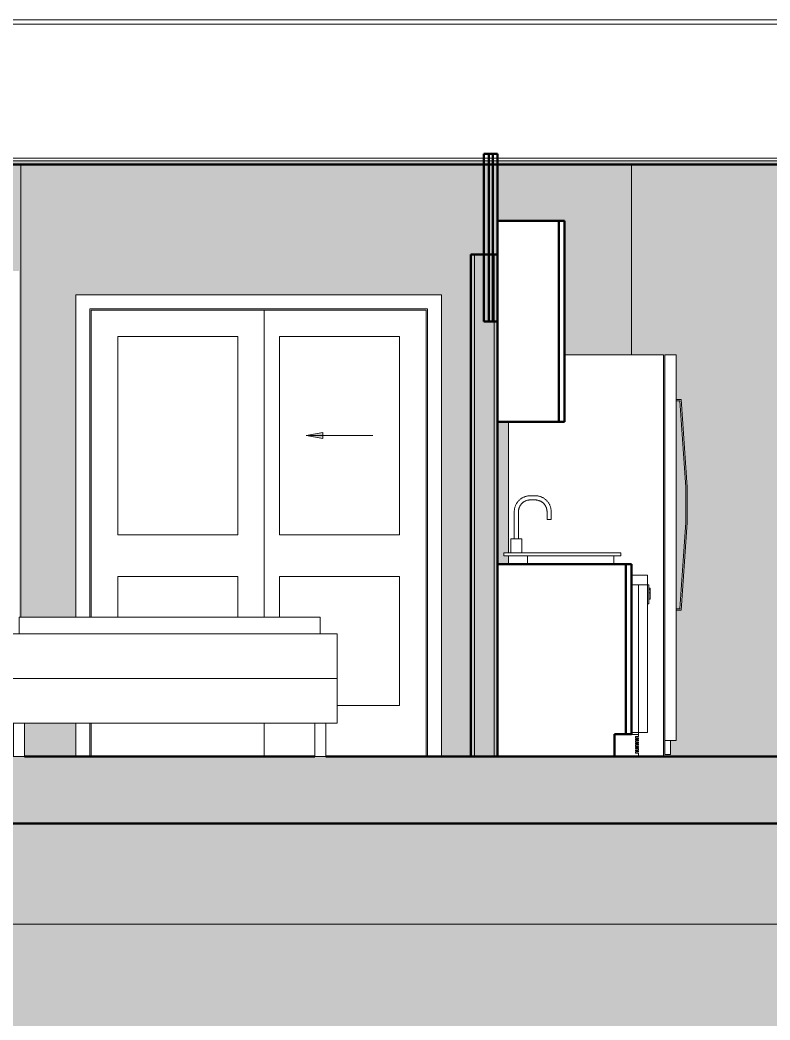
# Model space of a CAD drawing. Header units: inches. Extents: x 9584 to 15274, y -226 to 527.
# Drawn here: x 10564.8 to 10699.2, y -47.2 to 132 of the extents above; entities that cross this region are included whole.
import ezdxf

# ---------------------------------------------------------------- set-up
doc = ezdxf.new("R2010")
doc.units = ezdxf.units.IN
doc.header["$MEASUREMENT"] = 0
doc.linetypes.add('Aligning Line 1_8_', pattern=[0.25, 0.125, -0.125])
doc.linetypes.add('Grid Line 1_2_', pattern=[0.875, 0.5, -0.125, 0.125, -0.125])
for name, color, linetype, lineweight in [('0-1', 7, 'Continuous', 5), ('0-2', 7, 'Continuous', 9), ('A-AREA-PATT-2', 254, 'Continuous', 9), ('A-DETL-GENF-1', 92, 'Continuous', 13), ('A-DETL-GENF-2', 7, 'Continuous', 9), ('A-DOOR-1', 7, 'Continuous', 9), ('A-DOOR-FRAM-1', 7, 'Continuous', 9), ('A-FLOR-1', 192, 'Continuous', 50), ('A-FLOR-LEVL-1', 51, 'Grid Line 1_2_', 9), ('A-FLOR-MCUT', 51, 'Continuous', 13), ('A-FLOR-PATT-1', 8, 'Continuous', 9), ('A-WALL-1', 250, 'Continuous', 13), ('A-WALL-2', 10, 'Continuous', 50), ('G-ANNO-SYMB', 111, 'Aligning Line 1_8_', 9), ('G-ANNO-SYMB-1', 147, 'Aligning Line 1_8_', 9), ('I-FURN-1', 7, 'Continuous', 9), ('P-SANR-FIXT-1', 7, 'Continuous', 9), ('Q-CASE-1', 10, 'Continuous', 50), ('Q-SPCQ-1', 7, 'Continuous', 9)]:
    doc.layers.add(name, color=color, linetype=linetype, lineweight=lineweight)
doc.layers.add('A-AREA-PATT-1', color=7, linetype='Continuous', lineweight=9, transparency=1)

# ---------------------------------------------------------------- blocks, each defined once
blk = doc.blocks.new('CTR - 2nd Phase_rvt-1-BUILDING SECTION - EAST_WEST - LOOKING NORTH')
at = {"layer": 'A-FLOR-LEVL-1'}
for p, q in [((9583.58, 132), (12532.58, 132)), ((9583.58, 0), (12532.58, 0)), ((9583.58, -30), (12532.58, -30))]:
    blk.add_line(p, q, dxfattribs=at)
blk = doc.blocks.new('FOLDING_SLIDING CLOSET - 60_ x 80_-1494136-BUILDING SECTION - EAST_WEST - LOOKING NORTH')
at = {"layer": 'A-DETL-GENF-1'}
blk.add_hatch(color=256, dxfattribs=at).paths.add_polyline_path([(10619.12, 57), (10619.12, 58.06), (10616.1, 57.53)], flags=0)
at = {"layer": 'A-DETL-GENF-2'}
for p, q in [((10619.12, 58.06), (10616.1, 57.53)), ((10628.1, 57.53), (10616.1, 57.53)), ((10616.1, 57.53), (10619.12, 57)), ((10619.12, 57), (10619.12, 58.06))]:
    blk.add_line(p, q, dxfattribs=at)
at = {"layer": 'A-DOOR-1'}
for p, q in [((10640.35, 82.75), (10574.85, 82.75)), ((10574.85, 82.75), (10574.85, 24.99)), ((10640.35, 0), (10640.35, 82.75)), ((10577.35, 25), (10577.35, 80.25)), ((10577.35, 80.25), (10637.85, 80.25)), ((10577.6, 80), (10577.6, 25)), ((10608.6, 80), (10577.6, 80)), ((10608.6, 25), (10608.6, 80)), ((10637.85, 0), (10637.85, 80.25)), ((10582.35, 75.31), (10603.85, 75.31)), ((10582.35, 39.75), (10582.35, 75.31)), ((10603.85, 75.31), (10603.85, 39.75)), ((10611.35, 75.31), (10632.85, 75.31)), ((10611.35, 39.75), (10611.35, 75.31)), ((10632.85, 75.31), (10632.85, 39.75)), ((10603.85, 39.75), (10582.35, 39.75)), ((10632.85, 39.75), (10611.35, 39.75)), ((10582.35, 32.25), (10603.85, 32.25)), ((10582.35, 25), (10582.35, 32.25)), ((10603.85, 32.25), (10603.85, 25)), ((10611.35, 32.25), (10632.85, 32.25)), ((10611.35, 25), (10611.35, 32.25)), ((10632.85, 32.25), (10632.85, 9.13)), ((10632.85, 9.13), (10621.66, 9.13)), ((10574.85, 6), (10574.85, 0)), ((10577.35, 0), (10577.35, 6)), ((10577.6, 6), (10577.6, 0)), ((10608.6, 0), (10608.6, 6))]:
    blk.add_line(p, q, dxfattribs=at)
at = {"layer": 'A-DOOR-FRAM-1'}
for p, q in [((10577.6, 25), (10577.6, 80)), ((10577.6, 80), (10637.6, 80)), ((10637.6, 0), (10637.6, 80)), ((10577.6, 0), (10577.6, 6))]:
    blk.add_line(p, q, dxfattribs=at)
blk = doc.blocks.new('Refrigerator_-_Side-by-Side_6047 - 36_ X 30_-345559-BUILDING SECTION - EAST_WEST - LOOKING NORTH')
at = {"layer": 'Q-SPCQ-1'}
for p, q in [((10680.16, 72), (10662.41, 72)), ((10680.16, 0), (10680.16, 72)), ((10680.41, 2.87), (10680.41, 72)), ((10680.41, 72), (10682.41, 72)), ((10682.41, 72), (10682.41, 2.87)), ((10683.32, 64), (10682.41, 64)), ((10682.41, 63.75), (10683.08, 63.75)), ((10683.08, 63.75), (10684.16, 48.28)), ((10684.41, 48.29), (10683.32, 64)), ((10652.41, 60), (10652.41, 36.5)), ((10684.16, 48.28), (10684.16, 41.95)), ((10684.41, 41.94), (10684.41, 48.29)), ((10684.16, 41.95), (10683.08, 26.48)), ((10683.32, 26.23), (10684.41, 41.94)), ((10652.41, 36), (10652.41, 34.5)), ((10683.08, 26.48), (10682.41, 26.48)), ((10682.41, 26.23), (10683.32, 26.23)), ((10681.41, 2.87), (10680.41, 2.87)), ((10680.41, 2.87), (10680.41, 0.37)), ((10680.41, 2.87), (10682.41, 2.87)), ((10681.41, 0.37), (10681.41, 2.87)), ((10680.41, 0.37), (10681.41, 0.37))]:
    blk.add_line(p, q, dxfattribs=at)
blk = doc.blocks.new('OD_CW_Base Cabinet - OD_CW_Base Cabinet-1952712-BUILDING SECTION - EAST_WEST - LOOKING NORTH')
at = {"layer": 'Q-CASE-1'}
for p, q in [((10673.41, 34.5), (10650.41, 34.5)), ((10650.41, 34.5), (10650.41, 0)), ((10674.41, 34.5), (10673.41, 34.5)), ((10673.41, 34.5), (10673.41, 4)), ((10673.41, 4), (10673.41, 34.5)), ((10674.41, 4), (10674.41, 34.5)), ((10671.41, 0), (10671.41, 4)), ((10671.41, 4), (10673.41, 4)), ((10673.41, 4), (10674.41, 4)), ((10650.41, 0), (10671.41, 0))]:
    blk.add_line(p, q, dxfattribs=at)
blk = doc.blocks.new('Sink Kitchen-Single - 30_ x 21_-1372827-BUILDING SECTION - EAST_WEST - LOOKING NORTH')
at = {"layer": 'P-SANR-FIXT-1'}
for p, q in [((10657.16, 46.75), (10656.29, 46.75)), ((10656.29, 46), (10657.16, 46)), ((10653.41, 43.88), (10653.41, 39)), ((10654.16, 39), (10654.16, 43.88)), ((10659.29, 43.88), (10659.29, 42.5)), ((10660.04, 42.5), (10660.04, 43.88)), ((10660.04, 42.5), (10659.29, 42.5)), ((10652.79, 39), (10652.79, 36.5)), ((10652.79, 39), (10652.79, 36.5)), ((10652.81, 39), (10652.81, 39)), ((10652.81, 39), (10653.79, 39)), ((10653.79, 39), (10654.76, 39)), ((10654.76, 39), (10654.76, 39)), ((10654.79, 36.5), (10654.79, 39)), ((10654.79, 36.5), (10654.79, 39)), ((10651.54, 36.5), (10672.54, 36.5)), ((10651.54, 36), (10651.54, 36.5)), ((10672.54, 36), (10651.54, 36)), ((10655.79, 36), (10655.79, 34.5)), ((10671.29, 34.5), (10671.29, 36)), ((10672.54, 36.5), (10672.54, 36))]:
    blk.add_line(p, q, dxfattribs=at)
at = {"layer": 'P-SANR-FIXT-1', "flags": 128}
for points in [[(10656.29, 46.75), (10656.17, 46.75), (10656.06, 46.74), (10655.95, 46.73), (10655.83, 46.71), (10655.72, 46.69), (10655.61, 46.67), (10655.49, 46.64), (10655.39, 46.6), (10655.28, 46.57), (10655.17, 46.52), (10655.06, 46.48), (10654.96, 46.43), (10654.86, 46.37), (10654.76, 46.31), (10654.67, 46.25), (10654.57, 46.18), (10654.48, 46.11), (10654.39, 46.04), (10654.31, 45.96), (10654.23, 45.88), (10654.15, 45.79), (10654.07, 45.71), (10654, 45.62), (10653.93, 45.52), (10653.87, 45.43), (10653.81, 45.33), (10653.75, 45.23), (10653.7, 45.13), (10653.65, 45.02), (10653.61, 44.92), (10653.57, 44.81), (10653.54, 44.7), (10653.5, 44.59), (10653.48, 44.48), (10653.46, 44.36), (10653.44, 44.25), (10653.43, 44.14), (10653.42, 44.02), (10653.41, 43.91), (10653.41, 43.88)], [(10660.04, 43.88), (10660.04, 43.99), (10660.03, 44.1), (10660.02, 44.22), (10660, 44.33), (10659.98, 44.45), (10659.96, 44.56), (10659.93, 44.67), (10659.89, 44.78), (10659.86, 44.89), (10659.81, 44.99), (10659.77, 45.1), (10659.71, 45.2), (10659.66, 45.3), (10659.6, 45.4), (10659.54, 45.5), (10659.47, 45.59), (10659.4, 45.68), (10659.33, 45.77), (10659.25, 45.86), (10659.17, 45.94), (10659.08, 46.02), (10659, 46.09), (10658.91, 46.16), (10658.81, 46.23), (10658.72, 46.29), (10658.62, 46.35), (10658.52, 46.41), (10658.42, 46.46), (10658.31, 46.51), (10658.21, 46.55), (10658.1, 46.59), (10657.99, 46.63), (10657.88, 46.66), (10657.77, 46.69), (10657.65, 46.71), (10657.54, 46.73), (10657.43, 46.74), (10657.31, 46.75), (10657.2, 46.75), (10657.16, 46.75)], [(10654.16, 43.88), (10654.17, 43.96), (10654.17, 44.04), (10654.18, 44.13), (10654.19, 44.21), (10654.21, 44.3), (10654.23, 44.38), (10654.25, 44.46), (10654.27, 44.54), (10654.3, 44.62), (10654.33, 44.7), (10654.37, 44.78), (10654.4, 44.86), (10654.45, 44.93), (10654.49, 45), (10654.54, 45.07), (10654.58, 45.14), (10654.64, 45.21), (10654.69, 45.28), (10654.75, 45.34), (10654.81, 45.4), (10654.87, 45.46), (10654.94, 45.51), (10655, 45.57), (10655.07, 45.62), (10655.14, 45.66), (10655.21, 45.71), (10655.29, 45.75), (10655.36, 45.79), (10655.44, 45.82), (10655.52, 45.86), (10655.6, 45.88), (10655.68, 45.91), (10655.76, 45.93), (10655.84, 45.95), (10655.93, 45.97), (10656.01, 45.98), (10656.1, 45.99), (10656.18, 46), (10656.27, 46), (10656.29, 46)], [(10657.16, 46), (10657.25, 46), (10657.33, 45.99), (10657.42, 45.98), (10657.5, 45.97), (10657.59, 45.96), (10657.67, 45.94), (10657.75, 45.92), (10657.83, 45.89), (10657.91, 45.86), (10657.99, 45.83), (10658.07, 45.8), (10658.15, 45.76), (10658.22, 45.72), (10658.29, 45.68), (10658.36, 45.63), (10658.43, 45.58), (10658.5, 45.53), (10658.57, 45.47), (10658.63, 45.42), (10658.69, 45.36), (10658.75, 45.29), (10658.8, 45.23), (10658.86, 45.16), (10658.91, 45.09), (10658.95, 45.02), (10659, 44.95), (10659.04, 44.88), (10659.08, 44.8), (10659.11, 44.72), (10659.14, 44.65), (10659.17, 44.57), (10659.2, 44.48), (10659.22, 44.4), (10659.24, 44.32), (10659.26, 44.24), (10659.27, 44.15), (10659.28, 44.07), (10659.29, 43.98), (10659.29, 43.9), (10659.29, 43.88)]]:
    blk.add_lwpolyline(points, dxfattribs=at)
blk = doc.blocks.new('Dishwasher_15404 - 34_ counter-1372825-BUILDING SECTION - EAST_WEST - LOOKING NORTH')
at = {"layer": 'Q-SPCQ-1'}
for p, q in [((10674.41, 32.5), (10676.22, 32.5)), ((10676.22, 32.5), (10677.29, 32.5)), ((10677.29, 30.79), (10677.29, 32.5)), ((10674.41, 30.79), (10675.47, 30.79)), ((10676.22, 30.79), (10674.41, 30.79)), ((10675.66, 4.33), (10675.66, 30.79)), ((10675.66, 30.79), (10677.09, 30.79)), ((10675.66, 4.33), (10675.66, 30.79)), ((10677.09, 30.79), (10677.29, 30.79)), ((10677.54, 30.79), (10677.29, 30.79)), ((10677.29, 4.33), (10677.29, 30.79)), ((10677.54, 30.79), (10677.54, 28.06)), ((10677.79, 30.18), (10677.54, 30.18)), ((10677.54, 29.94), (10677.79, 29.94)), ((10677.79, 29.35), (10677.54, 29.35)), ((10677.79, 30.18), (10677.79, 29.94)), ((10677.79, 29.94), (10677.79, 29.35)), ((10677.79, 29.35), (10677.79, 28.21)), ((10677.28, 27.35), (10677.54, 27.35)), ((10677.54, 28.21), (10677.79, 28.21)), ((10677.54, 28.06), (10677.54, 27.35)), ((10675.66, 3.94), (10671.41, 3.94)), ((10671.41, 3.94), (10674.09, 3.94)), ((10675.47, 4.33), (10674.41, 4.33)), ((10674.41, 4.33), (10675.66, 4.33)), ((10675.16, 3.39), (10675.16, 3.59)), ((10675.16, 3.59), (10675.66, 3.59)), ((10675.66, 3.59), (10675.63, 3.59)), ((10677.09, 4.33), (10675.66, 4.33)), ((10675.66, 4.33), (10675.66, 3.94)), ((10675.66, 3.59), (10675.66, 3.94)), ((10677.29, 4.33), (10677.09, 4.33)), ((10675.66, 3.39), (10675.16, 3.39)), ((10675.16, 3), (10675.16, 3.2)), ((10675.16, 3.2), (10675.66, 3.2)), ((10675.66, 3), (10675.16, 3)), ((10675.16, 2.61), (10675.16, 2.8)), ((10675.16, 2.8), (10675.66, 2.8)), ((10675.66, 2.61), (10675.16, 2.61)), ((10675.16, 2.21), (10675.16, 2.41)), ((10675.16, 2.41), (10675.66, 2.41)), ((10675.66, 2.21), (10675.16, 2.21)), ((10675.16, 1.82), (10675.16, 2.02)), ((10675.16, 2.02), (10675.66, 2.02)), ((10675.66, 1.82), (10675.16, 1.82)), ((10675.63, 3.39), (10675.66, 3.39)), ((10675.66, 3.2), (10675.63, 3.2)), ((10675.63, 3), (10675.66, 3)), ((10675.66, 2.8), (10675.63, 2.8)), ((10675.63, 2.61), (10675.66, 2.61)), ((10675.66, 2.41), (10675.63, 2.41)), ((10675.63, 2.21), (10675.66, 2.21)), ((10675.66, 2.02), (10675.63, 2.02)), ((10675.63, 1.82), (10675.66, 1.82)), ((10675.66, 3.2), (10675.66, 3.39)), ((10675.66, 2.8), (10675.66, 3)), ((10675.66, 2.41), (10675.66, 2.61)), ((10675.66, 2.02), (10675.66, 2.21)), ((10675.66, 1.62), (10675.66, 1.82)), ((10675.16, 1.43), (10675.16, 1.62)), ((10675.16, 1.62), (10675.66, 1.62)), ((10675.66, 1.43), (10675.16, 1.43)), ((10675.16, 1.03), (10675.16, 1.23)), ((10675.16, 1.23), (10675.66, 1.23)), ((10675.66, 1.03), (10675.16, 1.03)), ((10675.16, 0.64), (10675.16, 0.84)), ((10675.16, 0.84), (10675.66, 0.84)), ((10675.66, 0.64), (10675.16, 0.64)), ((10675.66, 1.62), (10675.63, 1.62)), ((10675.63, 1.43), (10675.66, 1.43)), ((10675.66, 1.23), (10675.63, 1.23)), ((10675.63, 1.03), (10675.66, 1.03)), ((10675.66, 0.84), (10675.63, 0.84)), ((10675.66, 1.23), (10675.66, 1.43)), ((10675.66, 0.84), (10675.66, 1.03)), ((10675.66, 0), (10675.66, 0.64))]:
    blk.add_line(p, q, dxfattribs=at)
blk = doc.blocks.new('OD_CW_Upper Cabinet - OD_CW_Upper Cabinet-1952713-BUILDING SECTION - EAST_WEST - LOOKING NORTH')
at = {"layer": 'Q-CASE-1'}
for p, q in [((10661.41, 96), (10650.41, 96)), ((10650.41, 96), (10650.41, 60)), ((10662.41, 96), (10661.41, 96)), ((10661.41, 96), (10661.41, 60)), ((10661.41, 60), (10661.41, 96)), ((10662.41, 60), (10662.41, 96)), ((10650.41, 60), (10661.41, 60)), ((10661.41, 60), (10662.41, 60))]:
    blk.add_line(p, q, dxfattribs=at)
blk = doc.blocks.new('Bed-Standard - Queen 60_ x 79_-1433484-BUILDING SECTION - EAST_WEST - LOOKING NORTH')
at = {"layer": 'I-FURN-1'}
for p, q in [((10618.66, 25), (10564.66, 25)), ((10564.66, 24), (10564.66, 25)), ((10564.66, 22), (10564.66, 24)), ((10618.66, 25), (10618.66, 24)), ((10618.66, 24), (10618.66, 22)), ((10561.66, 22), (10561.66, 14)), ((10561.66, 22), (10562.66, 22)), ((10562.66, 22), (10620.66, 22)), ((10620.66, 22), (10621.66, 22)), ((10621.66, 14), (10621.66, 22)), ((10561.66, 14), (10561.66, 6)), ((10561.66, 14), (10562.66, 14)), ((10562.66, 14), (10561.66, 14)), ((10562.66, 14), (10620.66, 14)), ((10620.66, 14), (10562.66, 14)), ((10620.66, 14), (10621.66, 14)), ((10621.66, 14), (10620.66, 14)), ((10621.66, 6), (10621.66, 14)), ((10562.66, 6), (10561.66, 6)), ((10620.66, 6), (10562.66, 6)), ((10563.66, 6), (10563.66, 0)), ((10565.66, 0), (10565.66, 6)), ((10617.66, 6), (10617.66, 0)), ((10619.66, 0), (10619.66, 6)), ((10621.66, 6), (10620.66, 6)), ((10565.66, 0), (10563.66, 0)), ((10619.66, 0), (10617.66, 0))]:
    blk.add_line(p, q, dxfattribs=at)
blk = doc.blocks.new('CTR - 1st Phase - Unit Layouts_rvt-1-BUILDING SECTION - EAST_WEST - LOOKING NORTH')
at = {"layer": 'A-WALL-1'}
for p, q in [((10565.01, 106.12), (10565.01, 25)), ((10674.41, 72), (10674.41, 106.12)), ((10646.29, 90), (10646.29, 0)), ((10649.79, 90), (10649.79, 0))]:
    blk.add_line(p, q, dxfattribs=at)
at = {"layer": 'A-WALL-2'}
for p, q in [((10649.56, 108), (10647.98, 108)), ((10647.98, 108), (10647.98, 78)), ((10650.41, 108), (10648.84, 108)), ((10648.84, 108), (10648.84, 78)), ((10649.56, 78), (10649.56, 108)), ((10650.41, 78), (10650.41, 108)), ((10650.41, 90), (10645.66, 90)), ((10645.66, 90), (10645.66, 0)), ((10650.41, 0), (10650.41, 90)), ((10647.98, 78), (10649.56, 78)), ((10648.84, 78), (10650.41, 78)), ((10645.66, 0), (10650.41, 0))]:
    blk.add_line(p, q, dxfattribs=at)
at = {"layer": '0-2'}
for name in ['OD_CW_Upper Cabinet - OD_CW_Upper Cabinet-1952713-BUILDING SECTION - EAST_WEST - LOOKING NORTH', 'FOLDING_SLIDING CLOSET - 60_ x 80_-1494136-BUILDING SECTION - EAST_WEST - LOOKING NORTH', 'Refrigerator_-_Side-by-Side_6047 - 36_ X 30_-345559-BUILDING SECTION - EAST_WEST - LOOKING NORTH', 'Sink Kitchen-Single - 30_ x 21_-1372827-BUILDING SECTION - EAST_WEST - LOOKING NORTH', 'OD_CW_Base Cabinet - OD_CW_Base Cabinet-1952712-BUILDING SECTION - EAST_WEST - LOOKING NORTH', 'Dishwasher_15404 - 34_ counter-1372825-BUILDING SECTION - EAST_WEST - LOOKING NORTH', 'Bed-Standard - Queen 60_ x 79_-1433484-BUILDING SECTION - EAST_WEST - LOOKING NORTH']:
    blk.add_blockref(name, (0, 0), dxfattribs=at)
blk = doc.blocks.new('CTR  - Topography_rvt-1-BUILDING SECTION - EAST_WEST - LOOKING NORTH')
at = {"layer": 'A-FLOR-LEVL-1'}
blk.add_line((9583.58, 0), (12532.58, 0), dxfattribs=at)
at = {"layer": 'G-ANNO-SYMB-1'}
blk.add_line((9742.88, 0), (12435.88, 0), dxfattribs=at)
blk = doc.blocks.new('CTR - 1st Phase - Common Walls_rvt-1-BUILDING SECTION - EAST_WEST - LOOKING NORTH')
at = {"layer": 'A-AREA-PATT-1'}
h = blk.add_hatch(color=256, dxfattribs=at)
h.paths.add_polyline_path([(11844.75, -120), (11852.41, -120), (11852.41, -12), (11844.75, -12), (11844.75, -119.53)], flags=0)
h.paths.add_polyline_path([(11838.19, -120), (11838.19, -12), (11184.19, -12), (11184.19, -120), (11539.49, -120), (11539.49, -33.25), (11540.24, -33.25), (11540.24, -120), (11786.18, -120), (11786.18, -32), (11826.18, -32), (11826.18, -120), (11833.09, -120)], flags=0)
h.paths.add_polyline_path([(11058.07, -120), (11166.19, -120), (11166.19, -12), (10848.19, -12), (10848.19, -120)], flags=0)
h.paths.add_polyline_path([(10179.06, -120), (10494.19, -120), (10494.19, -12), (10176.19, -12), (10176.19, -119.75), (10179.06, -119.75)], flags=0)
h.paths.add_polyline_path([(10512.19, -120), (10830.19, -120), (10830.19, -12), (10512.19, -12), (10512.19, -119.35)], flags=0)
h.paths.add_polyline_path([(9972.06, -119.75), (10158.19, -119.75), (10158.19, -12), (10108.59, -12), (10108.59, 0), (10018.71, 0), (10018.71, -12), (10010.09, -12), (10010.09, -66.41), (10006.09, -66.41), (10006.09, -12), (9969.06, -12), (9969.06, -119.75), (9969.39, -119.75)], flags=0)
at = {"layer": 'A-AREA-PATT-2'}
h = blk.add_hatch(color=256, dxfattribs=at)
h.paths.add_polyline_path([(10480.16, 0), (10484.91, 0), (10484.91, 5.75), (10520.91, 5.75), (10520.91, 0), (10525.66, 0), (10525.66, 87), (10564.66, 87), (10564.66, 25), (10574.85, 25), (10574.85, 82.75), (10640.35, 82.75), (10640.35, 0), (10650.41, 0), (10650.41, 34.5), (10652.41, 34.5), (10652.41, 36), (10651.54, 36), (10651.54, 36.5), (10652.41, 36.5), (10652.41, 60), (10650.41, 60), (10650.41, 96), (10662.41, 96), (10662.41, 72), (10680.16, 72), (10680.16, 0), (10702.1, 0), (10702.1, 26), (10717.96, 26), (10717.96, 37.5), (10719.1, 37.5), (10719.1, 51), (10757.1, 51), (10757.1, 37.5), (10776.18, 37.5), (10776.18, 0), (10781.55, 0), (10781.55, 80), (10811.55, 80), (10811.55, 0), (10812.86, 0), (10812.86, 106.12), (10454.79, 106.12), (10454.79, 83), (10480.16, 83), (10480.16, 3.14)], flags=0)
h.paths.add_polyline_path([(10568.3, 0), (10574.85, 0), (10574.85, 6), (10565.66, 6), (10565.66, 0)], flags=0)
h.paths.add_polyline_path([(10681.41, 0.37), (10680.41, 0.37), (10680.41, 72), (10682.41, 72), (10682.41, 64), (10683.32, 64), (10684.41, 48.28), (10684.41, 41.94), (10683.32, 26.23), (10682.41, 26.23), (10682.41, 2.87), (10681.41, 2.87)], flags=0)
h.paths.add_polyline_path([(10484.91, 11.18), (10484.91, 14.25), (10486.27, 14.25), (10486.26, 13.73), (10485.71, 12.31), (10485.27, 11.51), (10485.11, 11.36)], flags=0)
h.paths.add_polyline_path([(10486, 14.5), (10484.91, 14.5), (10484.91, 15.75), (10486.02, 15.75), (10486.27, 15.24), (10486.27, 14.5)], flags=0)
h.paths.add_polyline_path([(10682.41, 26.48), (10683.08, 26.48), (10684.16, 41.95), (10684.16, 48.29), (10683.08, 63.75), (10682.41, 63.75), (10682.41, 32.57)], flags=0)
at = {"layer": 'A-FLOR-LEVL-1'}
for p, q in [((9583.58, 132), (12532.58, 132)), ((9583.58, 0), (12532.58, 0)), ((9583.58, -30), (12532.58, -30))]:
    blk.add_line(p, q, dxfattribs=at)
at = {"layer": 'G-ANNO-SYMB-1'}
blk.add_line((9680.25, 0), (12435.88, 0), dxfattribs=at)

msp = doc.modelspace()

# ---------------------------------------------------------------- hatches: boundary and pattern name
at = {"layer": 'A-FLOR-PATT-1'}
h = msp.add_hatch(dxfattribs=at)
h.set_pattern_fill('FP_1', color=256, style=0, pattern_type=2)
h.set_pattern_definition([(0, (10995.947, 72), (30.72, 7.68), [1.267, -21.773, 1.267, -21.773, -122.88]), (0, (10995.947, 72), (30.72, 7.68), [-46.08, 1.267, -44.813, 1.267, -21.773, -53.76]), (0, (10995.947, 72), (30.72, 7.68), [-115.2, 1.267, -14.093, 1.267, -37.133]), (120, (11007.467, 75.84), (-22.011075, 22.7643), [1.267, -21.773, 1.267, -21.773, -122.88]), (120, (11007.467, 75.84), (-22.011075, 22.7643), [-46.08, 1.267, -44.813, 1.267, -21.773, -53.76]), (120, (11007.467, 75.84), (-22.011075, 22.7643), [-115.2, 1.267, -14.093, 1.267, -37.133]), (240, (11011.307, 91.2), (-8.708925, -30.4443), [1.267, -21.773, 1.267, -21.773, -122.88]), (240, (11011.307, 91.2), (-8.708925, -30.4443), [-46.08, 1.267, -44.813, 1.267, -21.773, -53.76]), (240, (11011.307, 91.2), (-8.708925, -30.4443), [-115.2, 1.267, -14.093, 1.267, -37.133])])
h.paths.add_polyline_path([(11853.0394, 106.125), (11853.0394, 106.75), (11796.4894, 106.75), (11796.4894, 106.125), (11852.4144, 106.125)], flags=0)
h.paths.add_polyline_path([(11856.7894, 106.125), (11856.7894, 106.75), (11856.5394, 106.7497), (11856.5394, 106.125)], flags=0)
h.paths.add_polyline_path([(11322.6019, 106.125), (11573.7394, 106.125), (11573.7394, 106.75), (11322.6019, 106.75), (11322.6019, 106.1652)], flags=0)
h.paths.add_polyline_path([(11277.2894, 106.125), (11278.0394, 106.125), (11278.0394, 106.75), (11277.2894, 106.75), (11277.2894, 106.625)], flags=0)
h.paths.add_polyline_path([(11792.3644, 106.125), (11792.9894, 106.125), (11792.9894, 106.75), (11713.5394, 106.75), (11713.5394, 106.125), (11768.7811, 106.125)], flags=0)
h.paths.add_polyline_path([(11708.7894, 106.125), (11710.0394, 106.125), (11710.0394, 106.75), (11648.7394, 106.75), (11648.7394, 106.125), (11707.1206, 106.125)], flags=0)
h.paths.add_polyline_path([(11577.2394, 106.125), (11614.4894, 106.125), (11614.4894, 106.75), (11577.2394, 106.75), (11577.2394, 106.4439)], flags=0)
h.paths.add_polyline_path([(11622.3894, 106.125), (11645.2394, 106.125), (11645.2394, 106.75), (11617.9894, 106.75), (11617.9894, 106.125), (11620.1378, 106.125)], flags=0)
h.paths.add_polyline_path([(10407.7894, 106.125), (10450.0394, 106.125), (10450.0394, 106.75), (10388.7394, 106.75), (10388.7394, 106.125), (10391.6581, 106.125)], flags=0)
h.paths.add_polyline_path([(10569.7598, 106.125), (10776.1769, 106.1652), (10776.1769, 106.75), (10525.0394, 106.75), (10525.0394, 106.125), (10565.8148, 106.125)], flags=0)
h.paths.add_polyline_path([(10383.9894, 106.125), (10385.2394, 106.125), (10385.2394, 106.75), (10305.7894, 106.75), (10305.7894, 106.125), (10369.1599, 106.125)], flags=0)
h.paths.add_polyline_path([(10301.7469, 106.125), (10302.2894, 106.125), (10302.2894, 106.75), (10245.7394, 106.7459), (10245.7394, 106.125), (10301.6644, 106.125)], flags=0)
h.paths.add_polyline_path([(10521.2855, 106.125), (10521.5394, 106.125), (10521.5394, 106.75), (10484.2894, 106.75), (10484.2894, 106.125), (10498.3301, 106.125)], flags=0)
h.paths.add_polyline_path([(10453.5394, 106.125), (10480.7894, 106.125), (10480.7894, 106.75), (10453.5394, 106.75), (10453.5394, 106.5184)], flags=0)
h.paths.add_polyline_path([(10820.7394, 106.125), (10821.4894, 106.125), (10821.4894, 106.75), (10820.7394, 106.75), (10820.7394, 106.375)], flags=0)
h.paths.add_polyline_path([(10242.2394, 106.125), (10242.2394, 106.75), (10241.9894, 106.75), (10241.9894, 106.125)], flags=0)
h.paths.add_polyline_path([(11285.3823, 106.6571), (11285.3759, 106.75), (11285.3202, 106.7192)], flags=0)
h.paths.add_polyline_path([(10813.3965, 106.6571), (10813.4894, 106.75), (10813.4029, 106.75)], flags=0)
h = msp.add_hatch(dxfattribs=at)
h.set_pattern_fill('FP_2', color=256, style=0, pattern_type=2)
h.set_pattern_definition([(50, (10995.947, 72), (27.5427, -2.4099), [2.88, -31.68]), (355, (10995.947, 72), (-5.32784, 28.8843), [2.304, -25.344]), (100.451, (10998.243, 71.8), (22.2153, 26.4739), [2.448, -26.924]), (46.184, (10995.947, 79.68), (40.9819, -6.3564), [4.32, -47.52]), (96.636, (10999.363, 79.15), (35.8907, 37.4062), [3.671, -40.386]), (351.184, (10995.947, 79.68), (35.891, 37.4062), [3.456, -38.016]), (21, (10999.787, 77.76), (22.92104, -15.46073), [2.88, -31.68]), (326, (10999.787, 77.76), (9.3435, 27.84574), [2.304, -25.344]), (71.451, (11001.697, 76.472), (32.2648, 12.3844), [2.448, -26.924]), (37.5, (10995.947, 72), (0.466855, 12.78271), [1.267, -23.77, 1.267, -24.461, -25.44]), (37.5, (10995.947, 72), (0.466855, 12.78271), [-50.765, 1.267, -24.173]), (7.5, (10995.947, 72), (10.10159, 15.14509), [1.267, -13.402, 1.267, -23.194, -9.696]), (7.5, (10995.947, 72), (10.10159, 15.14509), [-39.13, 1.267, -8.429]), (327.5, (10987.384, 72), (20.49916, -0.86578), [1.267, -8.333, 1.267, -28.685, -39.744]), (327.5, (10987.384, 72), (20.49916, -0.86578), [-39.552, 1.267, -38.477]), (317.5, (10983.544, 72), (22.39478, 3.8443), [1.267, -11.213, 1.267, -18.624, -28.224]), (317.5, (10983.544, 72), (22.39478, 3.8443), [-32.371, 1.267, -26.957])])
h.paths.add_polyline_path([(11563.9847, -12), (11856.7894, -12), (11856.7894, 0), (10108.5894, 0), (10108.5894, -12), (11553.2205, -12)], flags=0)
h.paths.add_polyline_path([(9907.3894, -12), (10012.5894, -12), (10012.5894, 0), (9891.1894, 0), (9891.1894, -12), (9901.1894, -12)], flags=0)
h.paths.add_polyline_path([(10018.7144, -12), (10018.7144, 0), (10018.0894, 0), (10018.0894, -12)], flags=0)

# ---------------------------------------------------------------- linework, layer by layer
at = {"layer": 'A-FLOR-1'}
for p, q in [((10241.9894, 106.125), (10812.8644, 106.125)), ((10617.6644, 0), (10565.6644, 0)), ((10784.5519, 0), (10619.6644, 0)), ((10108.5894, -12), (11856.7894, -12))]:
    msp.add_line(p, q, dxfattribs=at)
at = {"layer": 'A-FLOR-LEVL-1'}
for p, q in [((9610.2403, 132), (12532.5752, 132)), ((9610.2403, 0), (12532.5752, 0)), ((9610.2403, -30), (12532.5752, -30))]:
    msp.add_line(p, q, dxfattribs=at)
at = {"layer": 'A-FLOR-MCUT'}
for p, q in [((10848.6394, 131.25), (10241.9894, 131.25)), ((10843.1394, 107.25), (10241.9894, 107.25)), ((10813.4894, 106.75), (10241.9894, 106.75))]:
    msp.add_line(p, q, dxfattribs=at)
at = {"layer": 'G-ANNO-SYMB'}
msp.add_line((9680.2519, 0), (12435.8839, 0), dxfattribs=at)

# ---------------------------------------------------------------- block references
at = {"layer": '0-1'}
for name in ['CTR - 2nd Phase_rvt-1-BUILDING SECTION - EAST_WEST - LOOKING NORTH', 'CTR - 1st Phase - Common Walls_rvt-1-BUILDING SECTION - EAST_WEST - LOOKING NORTH', 'CTR  - Topography_rvt-1-BUILDING SECTION - EAST_WEST - LOOKING NORTH', 'CTR - 1st Phase - Unit Layouts_rvt-1-BUILDING SECTION - EAST_WEST - LOOKING NORTH']:
    msp.add_blockref(name, (0, 0), dxfattribs=at)

doc.saveas('drawing.dxf')
